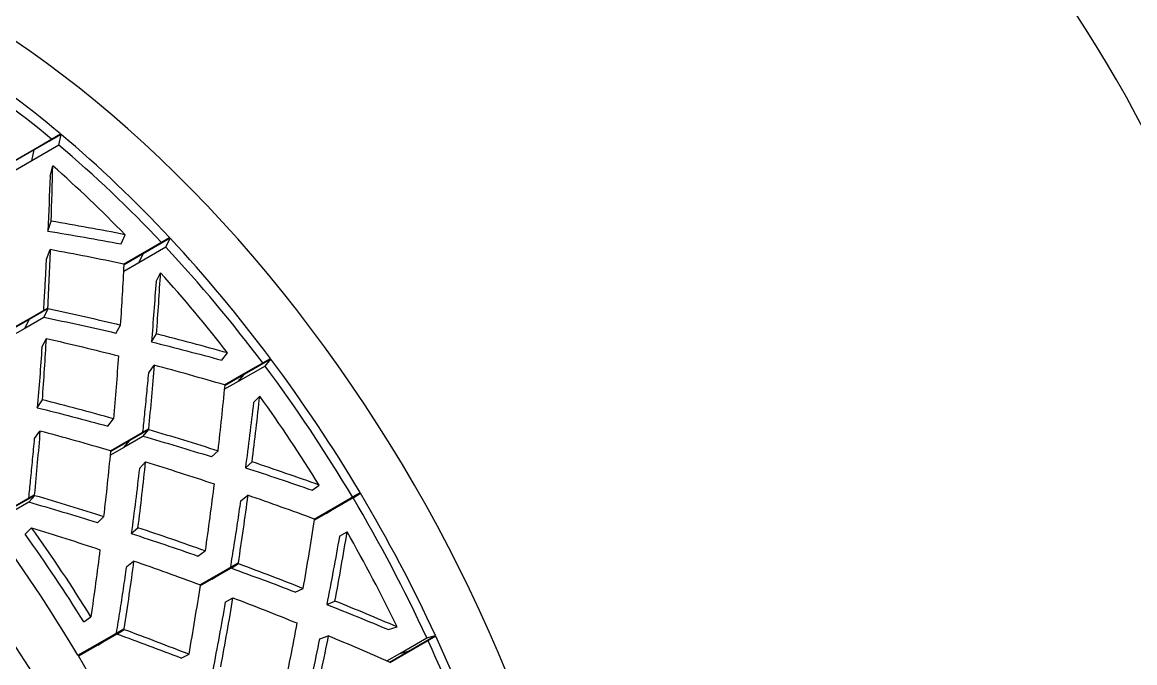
# Model space of a CAD drawing. Header units: inches. Extents: x 0.13 to 5.42, y 0.13 to 4.16.
# Drawn here: x 4.8189 to 5.1845, y 3.5465 to 3.7571 of the extents above; entities that cross this region are included whole.
import ezdxf

# ---------------------------------------------------------------- set-up
doc = ezdxf.new("R2010")
doc.units = ezdxf.units.IN
doc.header["$LTSCALE"] = 0.50402
doc.header["$MEASUREMENT"] = 0
doc.linetypes.add('SLD-Solid', pattern=[0])

msp = doc.modelspace()

# ---------------------------------------------------------------- linework, layer by layer
at = {"color": 7, "linetype": 'SLD-Solid', "lineweight": 25}
for p, q in [((4.822709475387255, 3.715256235568773), (4.83154839783633, 3.720358836886701)), ((4.831728924857555, 3.720207039865), (4.82289000240848, 3.715104438547071)), ((4.83094066659511, 3.716682111111947), (4.831728924857555, 3.720207039865)), ((4.816459413385132, 3.711648151575175), (4.822709475387255, 3.715256235568773)), ((4.82289000240848, 3.715104438547071), (4.816639940406357, 3.711496354553473)), ((4.83094066659511, 3.716682111111947), (4.822101744146035, 3.711579509794019)), ((4.822101744146035, 3.711579509794019), (4.82289000240848, 3.715104438547071)), ((4.822101744146035, 3.711579509794019), (4.81657938789042, 3.708391521385894)), ((4.82807059770576, 3.706449021187106), (4.828961106136251, 3.709886061484365)), ((4.827364702829316, 3.688443069969645), (4.828457253728806, 3.691695274579877)), ((4.851432985920376, 3.684196510308265), (4.852723706568677, 3.687252351275694)), ((4.858507572916208, 3.681178952508565), (4.867346495365283, 3.686281553826494)), ((4.867516763964261, 3.686099220480911), (4.858677841515187, 3.680996619162983)), ((4.86612576314844, 3.683148739212221), (4.867516763964261, 3.686099220480911)), ((4.826929562449184, 3.679185254996995), (4.828121726567038, 3.682340676207158)), ((4.852257510914085, 3.677570868514967), (4.858507572916208, 3.681178952508565)), ((4.858677841515187, 3.680996619162983), (4.852427779513063, 3.677388535169384)), ((4.86612576314844, 3.683148739212221), (4.857286840699365, 3.678046137894293)), ((4.857286840699365, 3.678046137894293), (4.858677841515187, 3.680996619162983)), ((4.857286840699365, 3.678046137894293), (4.852308375360598, 3.675172131029179)), ((4.862899266562525, 3.671917761769636), (4.864386411718614, 3.674763260149681)), ((4.821007200903471, 3.659530448546975), (4.827257262905593, 3.663138532540574)), ((4.827427531504571, 3.662956199194991), (4.821177469502448, 3.659348115201392)), ((4.82603653068875, 3.660005717926301), (4.827427531504571, 3.662956199194991)), ((4.814757138901347, 3.655922364553377), (4.821007200903471, 3.659530448546975)), ((4.821177469502448, 3.659348115201392), (4.814927407500326, 3.655740031207794)), ((4.82603653068875, 3.660005717926301), (4.819786468686627, 3.656397633932703)), ((4.819786468686627, 3.656397633932703), (4.821177469502448, 3.659348115201392)), ((4.819786468686627, 3.656397633932703), (4.81480800334786, 3.653523627067589)), ((4.849684559550873, 3.654817903793173), (4.851266530899592, 3.657555897145454)), ((4.825398894549787, 3.650269257808047), (4.826886039705877, 3.653114756188091)), ((4.861388247245932, 3.652008714373221), (4.86306364258939, 3.654636775846897)), ((4.884530804039851, 3.645988205893003), (4.886388510865787, 3.648389514879014)), ((4.860505123753214, 3.64184737756981), (4.862272458086126, 3.644363177753383)), ((4.891656610817855, 3.641465224675996), (4.90049553326693, 3.646567825993924)), ((4.900650070870793, 3.646360816668211), (4.891811148421718, 3.641258215350283)), ((4.898701035412336, 3.644079613779526), (4.900650070870793, 3.646360816668211)), ((4.885406548815733, 3.637857140682397), (4.891656610817855, 3.641465224675996)), ((4.891811148421718, 3.641258215350283), (4.885561086419595, 3.637650131356685)), ((4.898701035412336, 3.644079613779526), (4.889862112963261, 3.638977012461598)), ((4.889862112963261, 3.638977012461598), (4.891811148421718, 3.641258215350283)), ((4.889862112963261, 3.638977012461598), (4.8854376254335, 3.636422810178391)), ((4.894937723144694, 3.632047719870289), (4.896973706957438, 3.634210219673899)), ((4.823887875233194, 3.630360210411631), (4.825563270576652, 3.632988271885307)), ((4.847030432027113, 3.624339701931413), (4.84888813885305, 3.626741010917425)), ((4.823004751740475, 3.62019887360822), (4.824772086073389, 3.622714673791793)), ((4.854156238805118, 3.619816720714406), (4.86040630080724, 3.623424804708005)), ((4.860560838411104, 3.623217795382292), (4.854310776408981, 3.619609711388693)), ((4.858611802952645, 3.620936592493606), (4.860560838411104, 3.623217795382292)), ((4.847906176802995, 3.616208636720808), (4.854156238805118, 3.619816720714406)), ((4.854310776408981, 3.619609711388693), (4.848060714406857, 3.616001627395095)), ((4.858611802952645, 3.620936592493606), (4.852361740950523, 3.617328508500008)), ((4.852361740950523, 3.617328508500008), (4.854310776408981, 3.619609711388693)), ((4.852361740950523, 3.617328508500008), (4.847937253420763, 3.614774306216801)), ((4.881157802809204, 3.614182284681982), (4.88327893035935, 3.616224164644778)), ((4.857437351131956, 3.610399215908699), (4.8594733349447, 3.612561715712309)), ((4.892268380521426, 3.610643535882865), (4.894472771723994, 3.612562986161846)), ((4.91414315447172, 3.603274516256647), (4.91650813924938, 3.604944113214627)), ((4.81665586679238, 3.598168216752816), (4.822905928794503, 3.601776300746414)), ((4.823060466398365, 3.601569291420702), (4.816810404396243, 3.597961207427104)), ((4.821111430939908, 3.599288088532016), (4.823060466398365, 3.601569291420702)), ((4.890764776096496, 3.599789304186037), (4.89305047706484, 3.601584623455112)), ((4.927619487333213, 3.60073044865145), (4.918780564884138, 3.595627847333522)), ((4.921091151738919, 3.597391483960168), (4.929930074187994, 3.602494085278096)), ((4.930063913831, 3.60226905342231), (4.921224991381925, 3.597166452104382)), ((4.927619487333213, 3.60073044865145), (4.930063913831, 3.60226905342231)), ((4.821111430939908, 3.599288088532016), (4.814861368937785, 3.595680004538418)), ((4.914841089736796, 3.59378339996657), (4.921091151738919, 3.597391483960168)), ((4.921224991381925, 3.597166452104382), (4.914974929379802, 3.593558368110783)), ((4.918780564884138, 3.595627847333522), (4.921224991381925, 3.597166452104382)), ((4.843657430796466, 3.592533780720391), (4.845778558346613, 3.594575660683188)), ((4.918780564884138, 3.595627847333522), (4.914952725757334, 3.593418082841778)), ((4.819936979119219, 3.588750711947109), (4.821972962931962, 3.590913211750719)), ((4.854768008508689, 3.588995031921276), (4.856972399711256, 3.590914482200256)), ((4.923156225096387, 3.588120351440887), (4.92567560937083, 3.589530348145063)), ((4.876642782458982, 3.581626012295057), (4.879007767236643, 3.583295609253037)), ((4.853264404083758, 3.578140800224447), (4.855550105052102, 3.579936119493522)), ((4.883590779726181, 3.575742979998578), (4.889840841728304, 3.579351063992176)), ((4.88997468137131, 3.57912603213639), (4.883724619369187, 3.575517948142792)), ((4.887530254873523, 3.57758742736553), (4.88997468137131, 3.57912603213639)), ((4.877340717724058, 3.57213489600498), (4.883590779726181, 3.575742979998578)), ((4.883724619369187, 3.575517948142792), (4.877474557367064, 3.571909864149194)), ((4.887530254873523, 3.57758742736553), (4.8812801928714, 3.573979343371932)), ((4.8812801928714, 3.573979343371932), (4.883724619369187, 3.575517948142792)), ((4.8812801928714, 3.573979343371932), (4.877452353744596, 3.571769578880188)), ((4.88565585308365, 3.566471847479296), (4.888175237358093, 3.567881844183474)), ((4.908651343008849, 3.56971564846253), (4.911243451975691, 3.570995787333772)), ((4.919012589764065, 3.565677045370642), (4.921675125878711, 3.566826191743632)), ((4.839142410446245, 3.559977508333466), (4.841507395223904, 3.561647105291446)), ((4.846090407713444, 3.554094476036988), (4.852340469715566, 3.557702560030586)), ((4.852474309358572, 3.5574775281748), (4.846224247356449, 3.553869444181202)), ((4.850029882860786, 3.55593892340394), (4.852474309358572, 3.5574775281748)), ((4.939318271907982, 3.557428294529049), (4.942114522080695, 3.558312517239019)), ((4.837251485264368, 3.548991874719059), (4.846090407713444, 3.554094476036988)), ((4.846224247356449, 3.553869444181202), (4.837385324907374, 3.548766842863274)), ((4.850029882860786, 3.55593892340394), (4.843779820858662, 3.552330839410342)), ((4.843779820858662, 3.552330839410342), (4.846224247356449, 3.553869444181202)), ((4.916735949354995, 3.554362815929728), (4.919466552648966, 3.555379951245803)), ((4.943005726751339, 3.549623770288447), (4.951844649200415, 3.554726371606375)), ((4.945865145315374, 3.550374296651683), (4.95470406776445, 3.55547689796961)), ((4.954812907730349, 3.555241076292754), (4.945973985281274, 3.550138474974825)), ((4.951844649200415, 3.554726371606375), (4.95470406776445, 3.55547689796961)), ((4.843779820858662, 3.552330839410342), (4.837441725690724, 3.548671934951862)), ((4.871150970996111, 3.54806714450094), (4.873743079962954, 3.549347283372182)), ((4.938725640207275, 3.547152928919896), (4.943005726751339, 3.549623770288447)), ((4.939615083313252, 3.546766212658084), (4.945865145315374, 3.550374296651683)), ((4.945973985281274, 3.550138474974825), (4.939723923279151, 3.546530390981228)), ((4.943005726751339, 3.549623770288447), (4.945865145315374, 3.550374296651683))]:
    msp.add_line(p, q, dxfattribs=at)
at = {"color": 7, "linetype": 'SLD-Solid', "lineweight": 25, "flags": 128}
for points in [[(5.178464489832552, 3.449429098354264), (5.17847464835382, 3.449434963696932), (5.181703964549844, 3.451398742387876), (5.184845397927883, 3.453509559312773), (5.187896795506414, 3.455765967823142), (5.190856066009961, 3.458166421489299), (5.193721181302338, 3.460709275160207), (5.196490177776639, 3.463392786090977), (5.199161157700996, 3.466215115137264), (5.201732290519187, 3.469174328015716), (5.204201814105209, 3.472268396629643), (5.206568035970952, 3.475495200458969), (5.208829334426143, 3.478852528013531), (5.210984159689779, 3.482338078348727), (5.213031034952256, 3.485949462642463), (5.214968557387515, 3.489684205832337), (5.21679539911446, 3.493539748311923), (5.218510308107024, 3.497513447684991), (5.220112109052245, 3.501602580576484), (5.221599704155767, 3.505804344498974), (5.222972073894213, 3.51011585977335), (5.224228277713917, 3.51453417150241), (5.225367454675527, 3.519056251595994), (5.226388824044059, 3.523679000846288), (5.227291685823966, 3.528399251051868), (5.228075421238881, 3.533213767189025), (5.228739493155701, 3.538119249628889), (5.229283446452706, 3.54311233639883), (5.229706908331476, 3.548189605486585), (5.230009588572391, 3.553347577185538), (5.230191279733535, 3.558582716479532), (5.230251857292861, 3.563891435465596), (5.230191279733535, 3.569270095812914), (5.230009588572391, 3.574715011256353), (5.229706908331476, 3.58022245012285), (5.229283446452706, 3.585788637888907), (5.228739493155701, 3.591409759767465), (5.228075421238881, 3.597081963322372), (5.227291685823965, 3.602801361108643), (5.226388824044059, 3.608564033336726), (5.225367454675526, 3.614366030558929), (5.224228277713916, 3.62020337637617), (5.222972073894213, 3.626072070163209), (5.221599704155767, 3.631968089810472), (5.220112109052245, 3.637887394480606), (5.218510308107023, 3.643825927377865), (5.216795399114459, 3.649779618528438), (5.214968557387515, 3.655744387569804), (5.213031034952254, 3.661716146547208), (5.210984159689777, 3.667690802715345), (5.208829334426142, 3.673664261343316), (5.206568035970951, 3.679632428520959), (5.204201814105208, 3.685591213964608), (5.201732290519186, 3.691536533820366), (5.199161157700996, 3.697464313462981), (5.196490177776639, 3.703370490288384), (5.193721181302337, 3.709251016498), (5.190856066009959, 3.715101861872903), (5.187896795506414, 3.720919016535929), (5.184845397927882, 3.726698493699846), (5.181703964549844, 3.732436332399697), (5.178474648353819, 3.738128600207449), (5.17515966255182, 3.74377139592708), (5.171761279069529, 3.74936085226827), (5.168281826989232, 3.754893138496841), (5.164723690953582, 3.760364463060156), (5.161089309531284, 3.765771076185658), (5.157381173545823, 3.771109272450777), (5.153601824368381, 3.776375393322442), (5.149753852176097, 3.781565829664456), (5.145839894176905, 3.786677024211019), (5.14186263280211, 3.791705474004698), (5.137824793867989, 3.79664773279718), (5.133729144707654, 3.801500413411163), (5.129578492274455, 3.806260190061748), (5.125375681218242, 3.810923800635776), (5.121123591935777, 3.815488048927512), (5.116825138596659, 3.819949806829166), (5.112483267146092, 3.824306016474742), (5.108100953285889, 3.828553692335748), (5.103681200435065, 3.832689923267322), (5.099227037671456, 3.836711874503395), (5.094741517655728, 3.84061678959949), (5.090227714539244, 3.844401992321856), (5.08568872185719, 3.84806488848162), (5.081127650408423, 3.851602967712722), (5.076547626123482, 3.855013805192387), (5.071951787922235, 3.858295063302982), (5.067343285562619, 3.861444493234101), (5.062725277481952, 3.864459936523785), (5.058100928632294, 3.86733932653783), (5.053473408311359, 3.870080689886147), (5.048845887990425, 3.872682147775233), (5.044221539140769, 3.875141917295796), (5.0396035310601, 3.877458312644674), (5.034995028700484, 3.879629746280203), (5.030399190499239, 3.881654730010234), (5.025819166214298, 3.883531876012068), (5.021258094765529, 3.885259897783602), (5.016719102083476, 3.886837611025029), (5.012205298966991, 3.888263934450503), (5.007719778951263, 3.889537890529195), (5.003265616187654, 3.890658606155242), (4.998845863336832, 3.891625313246138), (4.994463549476628, 3.892437349269128), (4.990121678026061, 3.893094157695286), (4.985823224686942, 3.893595288380925), (4.981571135404478, 3.893940397876103), (4.977368324348265, 3.894129249660014), (4.973217671915067, 3.894161714303075), (4.969122022754731, 3.894037769555643), (4.96508418382061, 3.893757500363258), (4.961106922445815, 3.893321098808423), (4.957192964446622, 3.892728863978964), (4.95334499225434, 3.891981201763054), (4.949565643076897, 3.891078624571025), (4.945857507091437, 3.890021750984203), (4.942223125669138, 3.88881130533095), (4.938664989633488, 3.887448117190255), (4.93518553755319, 3.885933120823177), (4.9317871540709, 3.884267354532549), (4.928482326790169, 3.882457825294049)], [(4.947781297206868, 3.262132867313228), (4.947793360450874, 3.262139832407646), (4.951628173433653, 3.264471819603142), (4.955358625570073, 3.266978414701458), (4.958982160194579, 3.269657899807521), (4.962496293917541, 3.272508438536082), (4.965898618327239, 3.275528077270285), (4.969186801640472, 3.278714746500575), (4.972358590300646, 3.282066262243041), (4.975411810522248, 3.285580327536202), (4.978344369780649, 3.28925453401524), (4.981154258246217, 3.293086363562564), (4.983839550161759, 3.297073190033608), (4.986398405162324, 3.301212281056653), (4.988829069536516, 3.305500799905464), (4.991129877428386, 3.30993580744344), (4.993299251979134, 3.314514264137947), (4.995335706407803, 3.319233032143466), (4.997237845030253, 3.324088877452114), (4.999004364215686, 3.32907847211007), (5.00063405328009, 3.334198396498393), (5.002125795315989, 3.339445141676652), (5.003478567957901, 3.344815111787782), (5.004691444083032, 3.350304626522507), (5.00576359244667, 3.355909923641633), (5.006694278251884, 3.361627161554507), (5.007482863653109, 3.367452421951845), (5.008128808193302, 3.373381712491149), (5.00863166917434, 3.379410969532858), (5.008991101960428, 3.385536060925365), (5.009206860214286, 3.391752788836983), (5.009278796065986, 3.398056892632935), (5.009206860214286, 3.404444051795374), (5.008991101960428, 3.41090988888446), (5.00863166917434, 3.417449972538424), (5.008128808193302, 3.424059820510616), (5.007482863653109, 3.430734902741404), (5.006694278251883, 3.437470644462855), (5.00576359244667, 3.444262429334052), (5.004691444083032, 3.451105602604902), (5.0034785679579, 3.457995474306267), (5.002125795315988, 3.464927322464241), (5.00063405328009, 3.47189639633635), (4.999004364215685, 3.478897919667475), (4.997237845030253, 3.485927093963259), (4.995335706407803, 3.492979101778753), (4.993299251979132, 3.500049110020059), (4.991129877428386, 3.507132273256681), (4.988829069536516, 3.514223737042349), (4.986398405162324, 3.521318641242011), (4.983839550161758, 3.528412123362727), (4.981154258246216, 3.535499321886178), (4.978344369780647, 3.542575379600511), (4.975411810522246, 3.549635446929224), (4.972358590300645, 3.556674685254829), (4.969186801640471, 3.563688270234995), (4.965898618327238, 3.570671395108914), (4.962496293917541, 3.577619273991611), (4.958982160194579, 3.584527145153955), (4.955358625570072, 3.591390274286106), (4.951628173433652, 3.598203957742179), (4.947793360450873, 3.604963525763884), (4.943856814810999, 3.611664345680947), (4.939821234425779, 3.618301825086109), (4.935689385080426, 3.624871414982537), (4.931464098538091, 3.631368612901474), (4.927148270599112, 3.637788965988007), (4.922744859116378, 3.644128074052837), (4.918256881968164, 3.650381592587939), (4.913687414989829, 3.656545235744081), (4.909039589865788, 3.662614779268124), (4.904316591983219, 3.668586063398118), (4.89952165824895, 3.674454995714191), (4.89465807487105, 3.680217553943295), (4.889729175106628, 3.685869788715865), (4.884738336977375, 3.691407826272523), (4.879688980954448, 3.696827871118959), (4.874584567614245, 3.702126208627174), (4.869428595266696, 3.707299207581296), (4.864224597557705, 3.712343322666239), (4.858976141047353, 3.717255096897484), (4.853686822765567, 3.72203116399032), (4.848360267746891, 3.726668250666934), (4.843000126546065, 3.731163178899743), (4.837610072736126, 3.735512868089463), (4.832193800390715, 3.739714337176397), (4.826755021552347, 3.743764706683499), (4.821297463688367, 3.747661200689831), (4.815824867136323, 3.751401148733034), (4.810340982540529, 3.754981987639534), (4.804849568281562, 3.758401263281212), (4.799354387900452, 3.761656632257339), (4.793859207519342, 3.764745863500629), (4.788367793260376, 3.767666839806297), (4.782883908664582, 3.77041755928309), (4.777411312112537, 3.77299613672528), (4.771953754248558, 3.775400804904692), (4.76651497541019, 3.77762991578187), (4.761098703064778, 3.779681941635566), (4.755708649254839, 3.781555476109761), (4.750348508054015, 3.783249235177511), (4.745021953035337, 3.784762058020958), (4.739732634753552, 3.786092907826889), (4.7344841782432, 3.787240872497328), (4.729280180534208, 3.788205165274629), (4.72412420818666, 3.788985125280691), (4.719019794846457, 3.789580217969887), (4.71397043882353, 3.789990035495412), (4.708979600694278, 3.790214296988805), (4.704050700929854, 3.79025284875244), (4.699187117551956, 3.790105664364865), (4.694392183817687, 3.789772844698908), (4.689669185935117, 3.789254617852541), (4.685021360811077, 3.78855133899256), (4.680451893832741, 3.787663490111166), (4.675963916684528, 3.786591679695632), (4.671560505201794, 3.78533664231128), (4.667244677262815, 3.783899238098043), (4.663019390720479, 3.782280452180967), (4.658887541375126, 3.780481393995061), (4.654851960989906, 3.778503296524941), (4.650927478594039, 3.776354480554223)]]:
    msp.add_lwpolyline(points, dxfattribs=at)
at = {"color": 7, "linetype": 'SLD-Solid', "lineweight": 25}
for centre, radius, start, end in [((4.614243789581051, 3.46309182708481), 0.3367604595278169, 49.81336817221128, 57.65081852191422), ((4.617949892614441, 3.465119990157167), 0.3296108494935903, 50.27970257461752, 57.65918988755936), ((4.566576108053994, 3.406169560736711), 0.4110055407851742, 42.96320184177315, 49.82442867928156), ((4.570809254174608, 3.408554928262588), 0.4032501860366186, 43.22441826148608, 49.82780875762721), ((4.557160067061638, 3.40073778518771), 0.4116411806163622, 44.1093431298733, 48.67828739118291), ((4.522661884264729, 3.364884781357272), 0.4712786903246237, 36.70531460546313, 42.9672849329037), ((4.527299356837381, 3.367539063943075), 0.463047298596118, 36.8275911889546, 42.96823079429482), ((4.513263711914751, 3.359477366098143), 0.4719028981744349, 37.75077392436435, 41.92182561400337), ((4.494295819361438, 3.343423766890647), 0.5068477422734204, 30.73981593366118, 36.7045250096885), ((4.499200307241494, 3.346251509912), 0.4982995196288667, 30.75290846257721, 36.70455773387732), ((4.484978812885168, 3.338060955983186), 0.507389573332142, 31.73508817529874, 35.70925276804926), ((4.495711960134689, 3.343913068474435), 0.5024930634463813, 24.80521797392425, 30.73622266925979), ((4.490757542483521, 3.341052232043147), 0.5111010816638164, 24.80521797392402, 30.73622266926035), ((4.401617230437751, 3.289921556331574), 0.5068477422734906, 30.73981593366118, 36.70452500968771), ((4.409978068860409, 3.294763948060488), 0.5073895733312787, 31.735088175295, 35.70925276805232), ((4.481572087843333, 3.335733905427433), 0.5115081349981124, 25.7943223043491, 29.74711833883656), ((4.414880946420843, 3.297589225329103), 0.4988440647286035, 31.73508817529934, 35.70925276805037), ((4.520852715458125, 3.355276122626476), 0.4749039242227801, 18.64350889227403, 24.70750313379523), ((4.516144377368335, 3.352542083625897), 0.4832359270150839, 18.6441356471647, 24.80061084478377), ((4.3980789535597, 3.287550021484005), 0.5111010816640381, 24.80521797392559, 30.73622266925929)]:
    msp.add_arc(centre, radius, start, end, dxfattribs=at)
for points in [[(4.82807059770576, 3.706449021187106), (4.827868352350549, 3.700563511871435), (4.827635377555983, 3.694559404867595), (4.827364702829316, 3.688443069969645)], [(4.828457253728806, 3.691695274579877), (4.828661186933977, 3.697875179102071), (4.828826774526988, 3.703940936685565), (4.828961106136251, 3.709886061484365)], [(4.852723706568677, 3.687252351275694), (4.844677872051578, 3.688842877494561), (4.836586736526467, 3.690326148715814), (4.828457253728806, 3.691695274579877)], [(4.827364702829316, 3.688443069969645), (4.835427445683177, 3.687137514640612), (4.843452482549499, 3.68571973718523), (4.851432985920376, 3.684196510308265)], [(4.828121726567038, 3.682340676207158), (4.827877707634143, 3.676048347680415), (4.827591845362496, 3.669645274408561), (4.827257262905593, 3.663138532540574)], [(4.852257510914085, 3.677570868514967), (4.844258675763273, 3.679266830798344), (4.836211125241857, 3.680859127265026), (4.828121726567038, 3.682340676207158)], [(4.851266530899592, 3.657555897145454), (4.851706903531401, 3.664265362384703), (4.852091752547547, 3.670878724565857), (4.852427779513063, 3.677388535169384)], [(4.86306364258939, 3.654636775846897), (4.863561166142207, 3.661440388061476), (4.863999887298581, 3.668151759434414), (4.864386411718614, 3.674763260149681)], [(4.862899266562525, 3.671917761769636), (4.862449075807469, 3.665377099586795), (4.861947567695354, 3.658738252529039), (4.861388247245932, 3.652008714373221)], [(4.827427531504571, 3.662956199194991), (4.83542492214677, 3.661257168176074), (4.843373485923686, 3.659454582800092), (4.851266530899592, 3.657555897145454)], [(4.849684559550873, 3.654817903793173), (4.841854275429012, 3.656644099404376), (4.833969403056452, 3.658375814308625), (4.82603653068875, 3.660005717926301)], [(4.825563270576652, 3.632988271885307), (4.82606079412947, 3.639791884099886), (4.826499515285843, 3.646503255472824), (4.826886039705877, 3.653114756188091)], [(4.826886039705877, 3.653114756188091), (4.834832931288674, 3.651314034130955), (4.842727626135131, 3.649413441416147), (4.850563518585145, 3.6474206078597)], [(4.861388247245932, 3.652008714373221), (4.869162344377038, 3.650089955786319), (4.876878623564029, 3.648080512822193), (4.884530804039851, 3.645988205893003)], [(4.886388510865787, 3.648389514879014), (4.878676623555595, 3.650558869735205), (4.870899535039404, 3.65264394229045), (4.86306364258939, 3.654636775846897)], [(4.825398894549787, 3.650269257808047), (4.824948703794731, 3.643728595625205), (4.824447195682616, 3.637089748567449), (4.823887875233194, 3.630360210411631)], [(4.850563518585144, 3.647420607859701), (4.850065995032327, 3.640616995645122), (4.849509667545688, 3.633721144431747), (4.84888813885305, 3.626741010917425)], [(4.862272458086126, 3.644363177753383), (4.861714531197624, 3.637469314357432), (4.861094573853102, 3.630487156153085), (4.860406300807241, 3.623424804708004)], [(4.885406548815733, 3.637857140682397), (4.877761404253879, 3.640108712542867), (4.870047948805338, 3.642280093942043), (4.862272458086126, 3.644363177753383)], [(4.88327893035935, 3.616224164644778), (4.88411208312742, 3.623440621283196), (4.884870788628819, 3.630585406700813), (4.885561086419595, 3.637650131356685)], [(4.894472771723994, 3.612562986161846), (4.895381816231651, 3.619848943566399), (4.896213491515984, 3.627067530922918), (4.896973706957438, 3.634210219673899)], [(4.823887875233194, 3.63036021041163), (4.831661972364301, 3.628441451824729), (4.839378251551292, 3.626432008860603), (4.847030432027113, 3.624339701931413)], [(4.84888813885305, 3.626741010917425), (4.841176251542858, 3.628910365773616), (4.833399163026666, 3.63099543832886), (4.825563270576652, 3.632988271885307)], [(4.894937723144694, 3.632047719870289), (4.89412013504218, 3.624984815877673), (4.893232291123047, 3.617847295609975), (4.892268380521426, 3.610643535882865)], [(4.824772086073389, 3.622714673791793), (4.824214159184886, 3.615820810395842), (4.823594201840363, 3.608838652191494), (4.822905928794503, 3.601776300746414)], [(4.847906176802995, 3.616208636720808), (4.840261032241141, 3.618460208581277), (4.8325475767926, 3.620631589980453), (4.824772086073389, 3.622714673791793)], [(4.860560838411104, 3.623217795382292), (4.868203958228041, 3.62096385031103), (4.875778665519705, 3.618629841698585), (4.88327893035935, 3.616224164644778)], [(4.881157802809204, 3.614182284681982), (4.873713683504834, 3.616506932793849), (4.866196371228695, 3.618761120849534), (4.858611802952645, 3.620936592493606)], [(4.845778558346613, 3.594575660683188), (4.846611711114682, 3.601792117321606), (4.847370416616081, 3.608936902739223), (4.848060714406857, 3.616001627395095)], [(4.856972399711256, 3.590914482200256), (4.857881444218913, 3.598200439604808), (4.858713119503245, 3.605419026961327), (4.8594733349447, 3.612561715712309)], [(4.8594733349447, 3.612561715712309), (4.867046535506076, 3.610229805619459), (4.874548276224575, 3.607821996921071), (4.881972647719747, 3.60534681817465)], [(4.91650813924938, 3.604944113214627), (4.909244144126064, 3.607545260665916), (4.901897143219167, 3.610087807415426), (4.894472771723994, 3.612562986161846)], [(4.857437351131956, 3.610399215908699), (4.856619763029442, 3.603336311916083), (4.855731919110309, 3.596198791648386), (4.854768008508689, 3.588995031921276)], [(4.892268380521426, 3.610643535882865), (4.899637887500335, 3.608250555724673), (4.906931322818783, 3.605791343564967), (4.91414315447172, 3.603274516256647)], [(4.881972647719747, 3.60534681817465), (4.88106360321209, 3.598060860770098), (4.880077188116157, 3.590707535362457), (4.879007767236643, 3.583295609253037)], [(4.823060466398366, 3.601569291420702), (4.830703586215303, 3.59931534634944), (4.838278293506967, 3.596981337736996), (4.845778558346613, 3.594575660683188)], [(4.89305047706484, 3.601584623455112), (4.892062653000655, 3.594233488424704), (4.890994605150452, 3.586819346435068), (4.889840841728304, 3.579351063992176)], [(4.914841089736796, 3.59378339996657), (4.907661435551229, 3.59644090282485), (4.90039607060837, 3.599044268009314), (4.89305047706484, 3.601584623455112)], [(4.843657430796466, 3.592533780720391), (4.836213311492096, 3.594858428832259), (4.828695999215958, 3.597112616887944), (4.821111430939908, 3.599288088532016)], [(4.911243451975691, 3.570995787333772), (4.91257652811387, 3.578564603724368), (4.913818626053403, 3.586088484258795), (4.914974929379802, 3.593558368110783)], [(4.821972962931962, 3.590913211750719), (4.829546163493339, 3.588581301657869), (4.837047904211837, 3.586173492959481), (4.84447227570701, 3.58369831421306)], [(4.879007767236643, 3.583295609253037), (4.871743772113326, 3.585896756704325), (4.864396771206429, 3.588439303453836), (4.856972399711256, 3.590914482200256)], [(4.921675125878711, 3.566826191743632), (4.923100395326313, 3.574437628864467), (4.924432215434207, 3.582008732059651), (4.92567560937083, 3.589530348145063)], [(4.854768008508689, 3.588995031921276), (4.862137515487596, 3.586602051763083), (4.869430950806046, 3.584142839603377), (4.876642782458982, 3.581626012295057)], [(4.923156225096387, 3.588120351440887), (4.921863596151844, 3.580684901977362), (4.920484031086938, 3.573200803110975), (4.919012589764065, 3.565677045370642)], [(4.84447227570701, 3.58369831421306), (4.843563231199353, 3.576412356808508), (4.842576816103419, 3.569059031400867), (4.841507395223904, 3.561647105291446)], [(4.855550105052102, 3.579936119493522), (4.854562280987918, 3.572584984463114), (4.853494233137714, 3.565170842473478), (4.852340469715566, 3.557702560030586)], [(4.877340717724058, 3.57213489600498), (4.87016106353849, 3.57479239886326), (4.862895698595632, 3.577395764047724), (4.855550105052102, 3.579936119493522)], [(4.889974681371309, 3.579126032136391), (4.897151795652626, 3.576466927869013), (4.904243110506155, 3.573753824139758), (4.911243451975691, 3.570995787333772)], [(4.908651343008849, 3.56971564846253), (4.901698727217909, 3.572386721779822), (4.894656666216468, 3.575013620335884), (4.887530254873522, 3.577587427365531)], [(4.873743079962954, 3.549347283372182), (4.875076156101132, 3.556916099762778), (4.876318254040665, 3.564439980297205), (4.877474557367064, 3.571909864149194)], [(4.884174753865974, 3.545177687782042), (4.885600023313575, 3.552789124902877), (4.886931843421469, 3.560360228098061), (4.888175237358093, 3.567881844183474)], [(4.888175237358093, 3.567881844183474), (4.895265259424299, 3.565171006756192), (4.902266855319236, 3.562410682219139), (4.909175001874466, 3.559610023756435)], [(4.88565585308365, 3.566471847479296), (4.884363224139107, 3.559036398015772), (4.8829836590742, 3.551552299149385), (4.881512217751327, 3.544028541409052)], [(4.919012589764065, 3.565677045370642), (4.92587456602172, 3.562964067199227), (4.932644661832271, 3.560211438109124), (4.939318271907982, 3.557428294529049)], [(4.942114522080695, 3.558312517239019), (4.935397968500808, 3.561184543073893), (4.928583272433941, 3.564025533280929), (4.921675125878711, 3.566826191743632)], [(4.852474309358572, 3.5574775281748), (4.859651423639888, 3.554818423907422), (4.866742738493418, 3.552105320178167), (4.873743079962954, 3.549347283372182)], [(4.909175001874466, 3.559610023756435), (4.907749732426865, 3.551998586635601), (4.9062310124909, 3.544346817770434), (4.904614150067958, 3.536664013277429)], [(4.871150970996111, 3.54806714450094), (4.864198355205171, 3.550738217818232), (4.85715629420373, 3.553365116374295), (4.850029882860786, 3.55593892340394)], [(4.911755416740725, 3.531583350320455), (4.913512782284755, 3.539205470894753), (4.915171478498465, 3.54680169199478), (4.916735949354995, 3.554362815929728)], [(4.919466552648966, 3.555379951245803), (4.917946659437971, 3.547730504902262), (4.916330927646822, 3.540045364588842), (4.91461483530476, 3.53233387668369)], [(4.939615083313252, 3.546766212658084), (4.932997758047599, 3.549666920978625), (4.926280077045686, 3.552541284486873), (4.919466552648966, 3.555379951245803)]]:
    msp.add_open_spline(points, degree=3, dxfattribs=at)
for points, knots in [([(4.826002607608136, 3.662414235454449), (4.826086994204996, 3.66380802980638), (4.826300834711194, 3.667339985126826), (4.826610849057803, 3.672935885990849), (4.826823324652057, 3.677102131994947), (4.826929562449184, 3.679185254996995)], [0, 0, 0, 0, 0.2458140681604266, 0.6229070340802131, 1, 1, 1, 1]), ([(4.858588543186723, 3.62237543557013), (4.8587894032338, 3.624285454485481), (4.859234486726732, 3.628517843667829), (4.859873948450835, 3.635011530842591), (4.860294731985753, 3.639568761994071), (4.860505123753214, 3.64184737756981)], [0, 0, 0, 0, 0.291394204487824, 0.6456971022439107, 1, 1, 1, 1]), ([(4.821088171173985, 3.60072693160854), (4.821289031221061, 3.602636950523891), (4.821734114713994, 3.606869339706239), (4.822373576438096, 3.613363026881001), (4.822794359973016, 3.617920258032481), (4.823004751740475, 3.62019887360822)], [0, 0, 0, 0, 0.2913942044878461, 0.6456971022439215, 1, 1, 1, 1]), ([(4.868993920511362, 3.457029344526991), (4.857546958294792, 3.481693308100932), (4.844966393715288, 3.505931278196647), (4.816537055909712, 3.553179066776508), (4.800663852501182, 3.576179704706044), (4.782781408308438, 3.598425295276606)], [0, 0, 0, 0, 0.5, 0.5, 1, 1, 1, 1]), ([(4.887421998458203, 3.577954695494886), (4.887810014228973, 3.580363383891326), (4.888593894656323, 3.585229484271244), (4.889707573160717, 3.592509125351196), (4.890412375117903, 3.597362577907757), (4.890764776096496, 3.599789304186037)], [0, 0, 0, 0, 0.3288979763971829, 0.6644489881985918, 1, 1, 1, 1]), ([(4.849921626445465, 3.556306191533296), (4.850309642216235, 3.558714879929736), (4.851093522643586, 3.563580980309654), (4.852207201147979, 3.570860621389606), (4.852912003105165, 3.575714073946167), (4.853264404083758, 3.578140800224447)], [0, 0, 0, 0, 0.3288979763971819, 0.6644489881985903, 1, 1, 1, 1])]:
    msp.add_open_spline(points, degree=3, knots=knots, dxfattribs=at)

doc.saveas('drawing.dxf')
